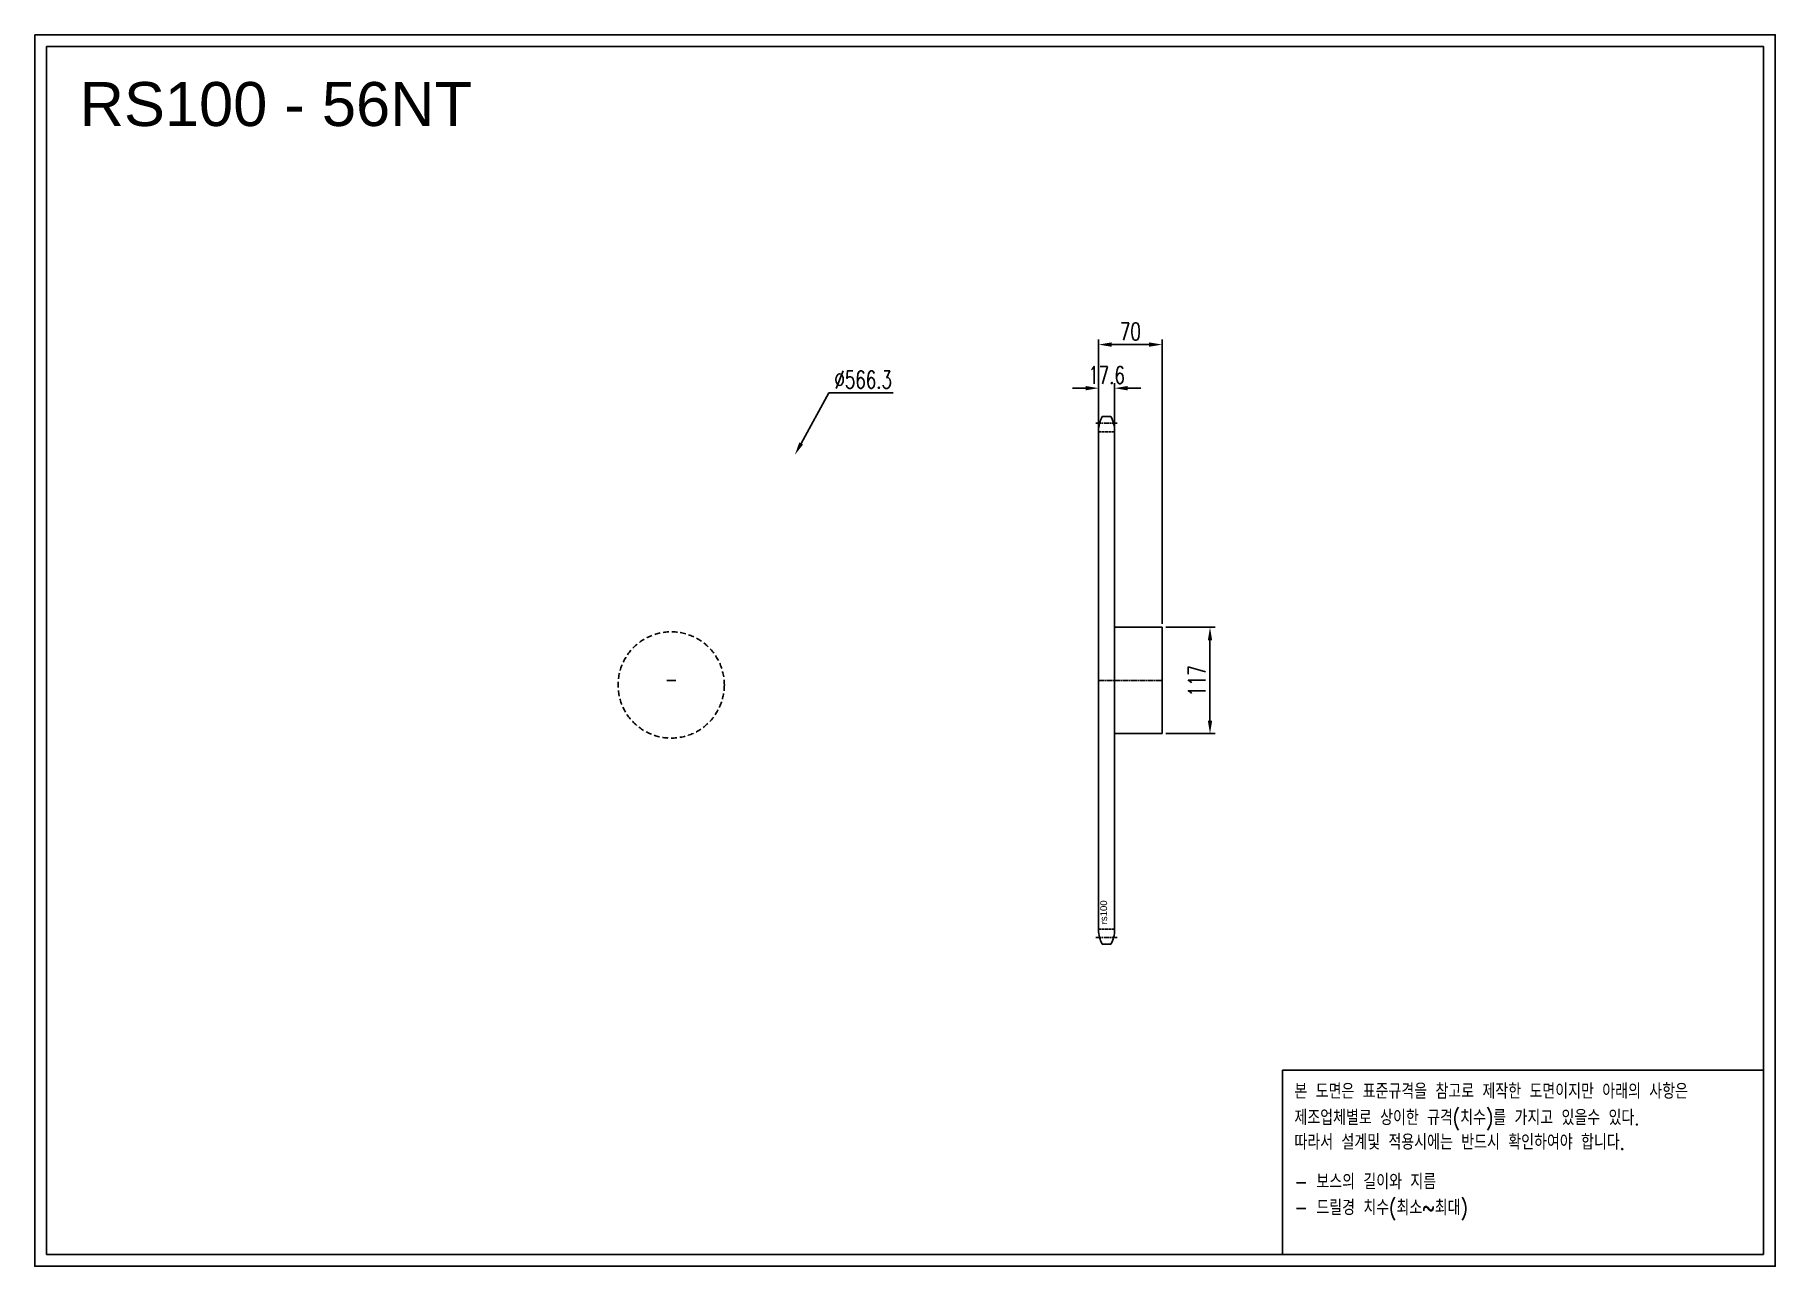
# Model space of a CAD drawing. Header units: millimetres. Extents: x -6585 to -4668, y 19971 to 21327.
import ezdxf

# ---------------------------------------------------------------- set-up
doc = ezdxf.new("R2010")
doc.units = ezdxf.units.MM
for name, pattern in [('AM_ISO02W050', [7.5, 6, -1.5]), ('AM_ISO02W050x2', [3.75, 3, -0.75]), ('AM_ISO08W050', [18, 12, -1.5, 3, -1.5]), ('AM_ISO08W050x2', [9, 6, -0.75, 1.5, -0.75]), ('HIDDEN', [9.525, 6.35, -3.175])]:
    doc.linetypes.add(name, pattern=pattern)
doc.layers.add('AM_3N', color=6, linetype='AM_ISO02W050', lineweight=25)
doc.layers.add('AM_7', color=4, linetype='AM_ISO08W050', lineweight=25)
doc.layers.add('HL', color=2, linetype='HIDDEN')
doc.layers.add('S-DIM', color=7, linetype='Continuous')
doc.styles.add('HAN', font='ROMANS.shx', dxfattribs={"width": 0.7, "bigfont": 'whgtxt.shx'})
doc.styles.add('HSG', font='SIMPLEX.shx', dxfattribs={"width": 0.7, "bigfont": 'HSG.shx'})
doc.styles.get("Standard").update_dxf_attribs({"font": 'arial.ttf'})
doc.dimstyles.new('APP32', dxfattribs={"dimscale": 8, "dimtxt": 2.4, "dimasz": 1.8, "dimexe": 0.7, "dimexo": 0.5, "dimgap": 0.6, "dimtad": 1, "dimtoh": 1, "dimdec": 1, "dimrnd": 0.01, "dimzin": 9, "dimdsep": 46, "dimtxsty": 'HSG', "dimcen": 0, "dimclrd": 1, "dimclre": 1, "dimclrt": 256, "dimazin": 2, "dimtp": 1, "dimtm": 1, "dimtfac": 0.5, "dimtdec": 1, "dimtofl": 0, "dimtmove": 0, "dimatfit": 3, "dimfxl": 0, "dimtvp": 1, "dimtolj": 2, "dimlwd": -1, "dimlwe": -1, "dimarcsym": 0})

# ---------------------------------------------------------------- blocks, each defined once
blk = doc.blocks.new('*D1')
at = {"layer": 'Defpoints', "color": 0, "transparency": 16777216}
for p in [(-5343.4, 20674.4), (-5343.4, 20557.4), (-5290.7, 20557.4)]:
    blk.add_point(p, dxfattribs=at)
at = {"layer": 'S-DIM', "color": 1, "transparency": 16777216}
for p, q in [((-5339.4, 20674.4), (-5285.1, 20674.4)), ((-5290.7, 20660), (-5290.7, 20571.8)), ((-5339.4, 20557.4), (-5285.1, 20557.4))]:
    blk.add_line(p, q, dxfattribs=at)
for points in [[(-5293.1, 20660), (-5288.3, 20660), (-5290.7, 20674.4)], [(-5293.1, 20571.8), (-5288.3, 20571.8), (-5290.7, 20557.4)]]:
    blk.add_solid(points, dxfattribs=at)
at = {"layer": 'S-DIM', "transparency": 16777216, "insert": (-5305.1, 20615.5), "char_height": 19.2, "attachment_point": 5, "rotation": 90, "style": 'HSG'}
blk.add_mtext('\\A2;117', dxfattribs=at)
blk = doc.blocks.new('*D2')
at = {"layer": 'Defpoints', "color": 0, "transparency": 16777216}
for p in [(-5395.8, 20937.6), (-5413.4, 20889.5), (-5395.8, 20889.5)]:
    blk.add_point(p, dxfattribs=at)
at = {"layer": 'S-DIM', "color": 1, "transparency": 16777216}
for p, q in [((-5427.8, 20937.6), (-5442.2, 20937.6)), ((-5413.4, 20893.5), (-5413.4, 20943.2)), ((-5395.8, 20893.5), (-5395.8, 20943.2)), ((-5381.4, 20937.6), (-5367, 20937.6))]:
    blk.add_line(p, q, dxfattribs=at)
for points in [[(-5427.8, 20940), (-5427.8, 20935.2), (-5413.4, 20937.6)], [(-5381.4, 20940), (-5381.4, 20935.2), (-5395.8, 20937.6)]]:
    blk.add_solid(points, dxfattribs=at)
at = {"layer": 'S-DIM', "transparency": 16777216, "insert": (-5404.6, 20952), "char_height": 19.2, "attachment_point": 5, "style": 'HSG'}
blk.add_mtext('\\A2;17.6', dxfattribs=at)
blk = doc.blocks.new('*D3')
at = {"layer": 'Defpoints', "color": 0, "transparency": 16777216}
for p in [(-5343.4, 20985.6), (-5413.4, 20889.5), (-5343.4, 20674.4)]:
    blk.add_point(p, dxfattribs=at)
at = {"layer": 'S-DIM', "color": 1, "transparency": 16777216}
for p, q in [((-5413.4, 20893.5), (-5413.4, 20991.2)), ((-5343.4, 20678.4), (-5343.4, 20991.2)), ((-5399, 20985.6), (-5357.8, 20985.6))]:
    blk.add_line(p, q, dxfattribs=at)
for points in [[(-5399, 20988), (-5399, 20983.2), (-5413.4, 20985.6)], [(-5357.8, 20988), (-5357.8, 20983.2), (-5343.4, 20985.6)]]:
    blk.add_solid(points, dxfattribs=at)
at = {"layer": 'S-DIM', "transparency": 16777216, "insert": (-5378.4, 21000), "char_height": 19.2, "attachment_point": 5, "style": 'HSG'}
blk.add_mtext('\\A2;70', dxfattribs=at)
blk = doc.blocks.new('*D4')
at = {"layer": 'Defpoints', "color": 0, "transparency": 16777216}
for p in [(-5747.9, 20864.2), (-6020.2, 20367.7)]:
    blk.add_point(p, dxfattribs=at)
at = {"layer": 'S-DIM', "color": 1, "transparency": 16777216}
for p, q in [((-5710.4, 20932.6), (-5741, 20876.8)), ((-5639.7, 20932.6), (-5710.4, 20932.6))]:
    blk.add_line(p, q, dxfattribs=at)
blk.add_solid([(-5743.1, 20877.9), (-5738.9, 20875.6), (-5747.9, 20864.2)], dxfattribs=at)
at = {"layer": 'S-DIM', "transparency": 16777216, "insert": (-5672.7, 20947), "char_height": 19.2, "attachment_point": 5, "style": 'HSG'}
blk.add_mtext('\\A2;∅566.3', dxfattribs=at)
blk = doc.blocks.new('notice1')
at = {"color": 4}
blk.add_lwpolyline([(-22142.12, 1735.9), (-22053.8, 1735.9), (-22053.8, 1702.07), (-22142.12, 1702.07)], close=True, dxfattribs=at)
at = {"color": 4, "style": 'HAN', "width": 0.8}
for s, p in [('본 도면은 표준규격을 참고로 제작한 도면이지만 아래의 사항은', (-22139.9, 1730.62)), ('제조업체별로 상이한 규격(치수)를 가지고 있을수 있다.', (-22139.9, 1725.78)), ('따라서 설계및 적용시에는 반드시 확인하여야 합니다.', (-22139.9, 1721.28)), ('- 보스의 길이와 지름', (-22139.9, 1714.03)), ('- 드릴경 치수(최소~최대)', (-22139.9, 1709.27))]:
    blk.add_text(s, height=2.7949, dxfattribs=at).set_placement(p)

msp = doc.modelspace()

# ---------------------------------------------------------------- linework, layer by layer
for p, q in [((-5399.78, 20906.29), (-5409.43, 20906.29)), ((-5413.4, 20890.39), (-5413.4, 20341.45)), ((-5395.8, 20890.39), (-5395.8, 20341.45)), ((-5395.8, 20674.42), (-5343.4, 20674.42)), ((-5343.4, 20674.42), (-5343.4, 20557.42)), ((-5343.4, 20557.42), (-5395.8, 20557.42)), ((-5399.78, 20325.55), (-5409.43, 20325.55))]:
    msp.add_line(p, q)
at = {"color": 3}
msp.add_line((-5889.09, 20615.92), (-5879.09, 20615.92), dxfattribs=at)
for points in [[(-6585.01, 21326.53), (-4668.21, 21326.53), (-4668.21, 19971.21), (-6585.01, 19971.21)], [(-6572.11, 21313.62), (-4681.12, 21313.62), (-4681.12, 19984.12), (-6572.11, 19984.12)]]:
    msp.add_lwpolyline(points, close=True)
for centre, start, end in [((-5379.6, 20890.39), 151.93881, 180), ((-5429.6, 20890.39), 0, 28.06119), ((-5379.6, 20341.45), 180, 208.06119), ((-5429.6, 20341.45), 331.93881, 0)]:
    msp.add_arc(centre, 33.8, start, end)
at = {"layer": 'AM_3N', "linetype": 'AM_ISO02W050x2'}
for p, q in [((-5395.8, 20889.52), (-5413.4, 20889.52)), ((-5395.8, 20342.32), (-5413.4, 20342.32))]:
    msp.add_line(p, q, dxfattribs=at)
at = {"layer": 'AM_7', "linetype": 'AM_ISO08W050x2'}
for p, q in [((-5392.8, 20899.04), (-5416.4, 20899.04)), ((-5413.4, 20615.92), (-5343.4, 20615.92)), ((-5392.8, 20332.79), (-5416.4, 20332.79))]:
    msp.add_line(p, q, dxfattribs=at)
at = {"layer": 'HL'}
msp.add_circle((-5884.09, 20610.92), 58.5, dxfattribs=at)

# ---------------------------------------------------------------- block references
at = {"xscale": 5.999594457740082, "yscale": 5.999594457740082, "zscale": 5.999594457740082}
msp.add_blockref('notice1', (127632.72, 9772.4), dxfattribs=at)

# ---------------------------------------------------------------- texts
msp.add_text('RS100 - 56NT', height=48.4042).set_placement((-6535.65, 21226.16))
at = {"insert": (-5411.58, 20347.45), "char_height": 7.56, "width": 32.5046, "attachment_point": 1, "rotation": 90}
msp.add_mtext('rs100', dxfattribs=at)

# ---------------------------------------------------------------- dimensions: what is measured, and where the dimension line sits
at = {"layer": 'S-DIM'}
dim = msp.add_linear_dim(base=(-5343.4, 20985.57), p1=(-5413.4, 20889.52), p2=(-5343.4, 20674.42), dimstyle='APP32', dxfattribs=at)
dim.commit()
dim.dimension.update_dxf_attribs({"geometry": '*D3', "text_midpoint": (-5378.4, 20999.97)})
dim = msp.add_diameter_dim_2p(p1=(-6020.23, 20367.67), p2=(-5747.95, 20864.17), dimstyle='APP32', dxfattribs=at)
dim.commit()
dim.dimension.update_dxf_attribs({"geometry": '*D4', "text_midpoint": (-5672.68, 20932.56), "dimtype": 131})
dim = msp.add_linear_dim(base=(-5395.8, 20937.57), p1=(-5413.4, 20889.52), p2=(-5395.8, 20889.52), dimstyle='APP32', dxfattribs=at)
dim.commit()
dim.dimension.update_dxf_attribs({"geometry": '*D2', "text_midpoint": (-5404.6, 20937.57), "dimtype": 128})
dim = msp.add_linear_dim(base=(-5290.67, 20557.42), p1=(-5343.4, 20674.42), p2=(-5343.4, 20557.42), angle=90, dimstyle='APP32', dxfattribs=at)
dim.commit()
dim.dimension.update_dxf_attribs({"geometry": '*D1', "text_midpoint": (-5290.67, 20615.51), "dimtype": 128})

doc.saveas('drawing.dxf')
